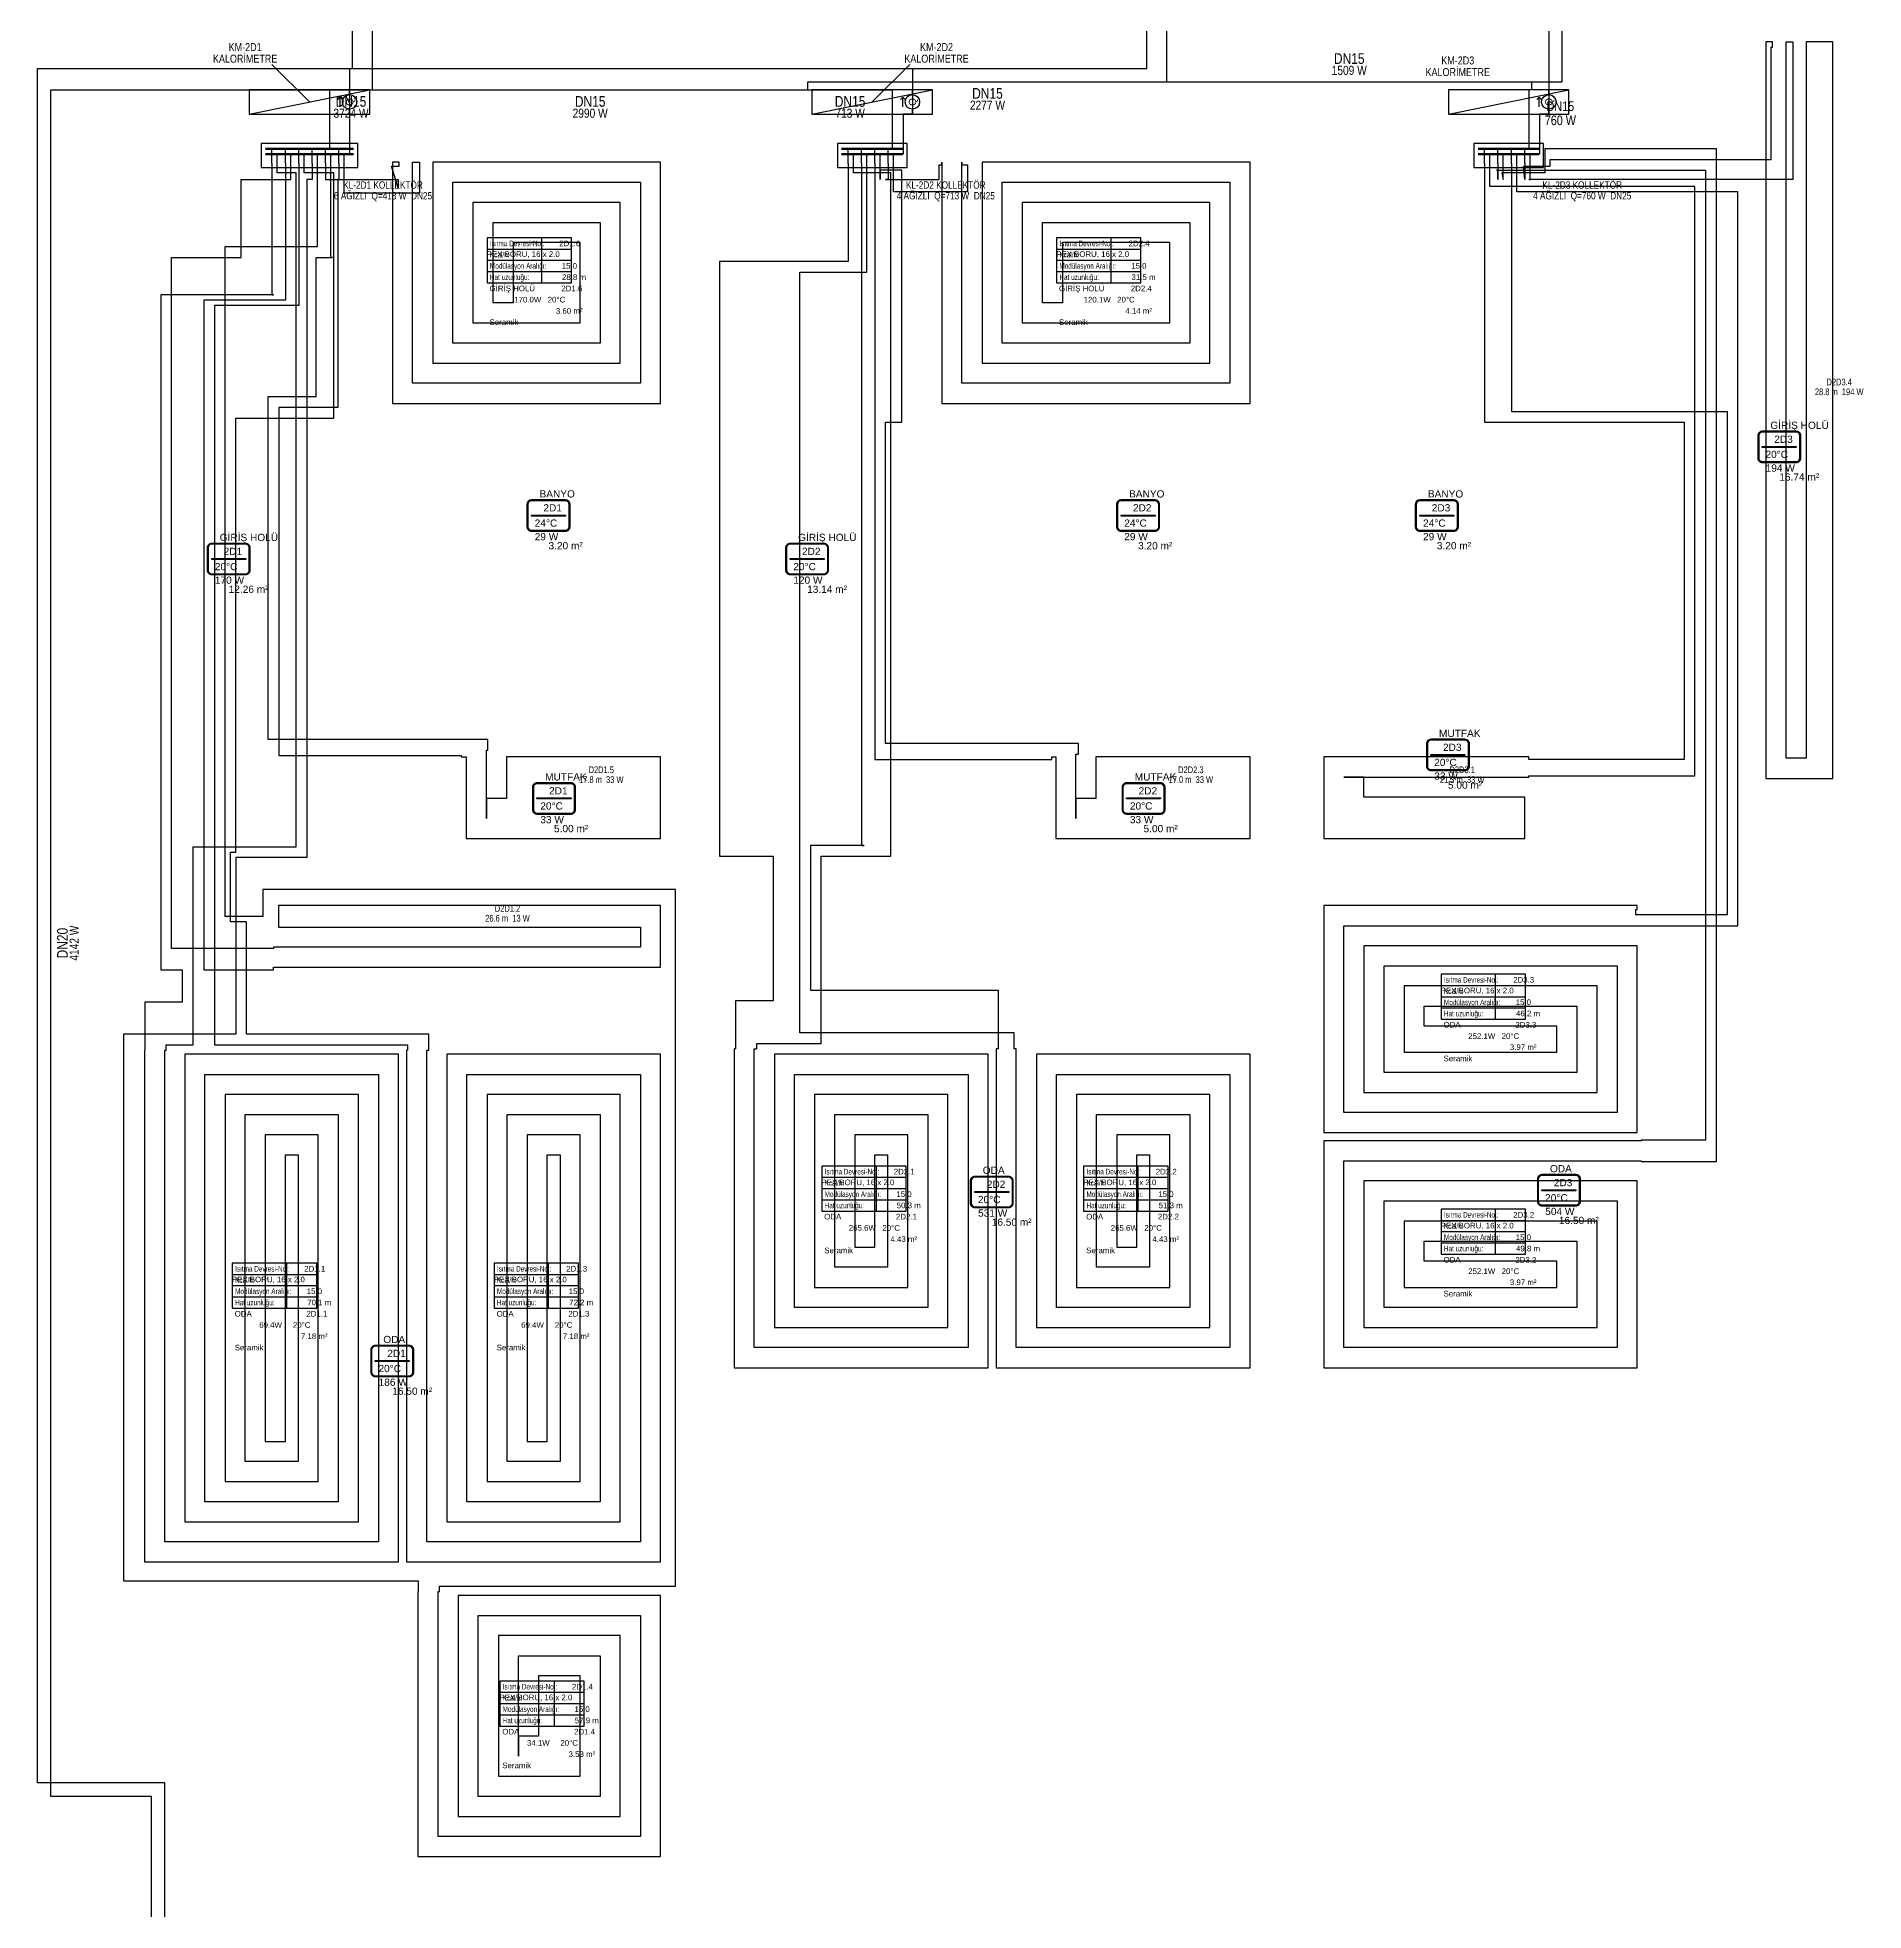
# Model space of a CAD drawing. Header units: centimetres. Extents: x 247996 to 314900, y -468471 to -440326.
# Drawn here: x 287401 to 288764, y -445570 to -444172 of the extents above; entities that cross this region are included whole.
import ezdxf
from ezdxf.enums import TextEntityAlignment as Align

# ---------------------------------------------------------------- set-up
doc = ezdxf.new("R2010")
doc.units = ezdxf.units.CM
doc.linetypes.add('ISITMA DONUS HATTI', pattern=[1.66, 1.57, -0.02, -0.07])
for name, color, linetype in [('SCOTT-MTY-ISIKAYBIMAHAL', 2, 'Continuous'), ('SCOTT-MTY-KALORIMETRE', 6, 'Continuous'), ('SCOTT-MTY-KOLLETÖR', 7, 'Continuous'), ('SCOTT-MTY-PEX-BORU', 1, 'Continuous'), ('SCOTT-MTY-RADYATÖR', 2, 'Continuous'), ('SCOTT-MTY-SAYAC', 3, 'Continuous')]:
    doc.layers.add(name, color=color, linetype=linetype)
for name, color, linetype, lineweight in [('SCOTT-MTY-ISITMA-CAP', 41, 'Continuous', 30), ('SCOTT-MTY-ISITMA-DONUS-BORU', 30, 'ISITMA DONUS HATTI', 30), ('SCOTT-MTY-ISITMA-GIDIS-BORU', 10, 'Continuous', 30)]:
    doc.layers.add(name, color=color, linetype=linetype, lineweight=lineweight)
doc.styles.add('MTYCAPLT', font='arial.ttf')
doc.styles.add('ROTAS', font='arial.ttf')

# ---------------------------------------------------------------- blocks, each defined once
blk = doc.blocks.new('T-DOLAP')
blk.add_line((-45, -9), (45, 9))
blk.add_lwpolyline([(-45, -9), (45, -9), (45, 9), (-45, 9)], close=True)
blk = doc.blocks.new('T-KALORIMETRE')
for p, q in [((-10, 0), (-6, 0)), ((6, 0), (10, 0))]:
    blk.add_line(p, q)
blk.add_lwpolyline([(-4, 8), (4, 8), (2, 10), (4, 8), (2, 6)])
blk.add_circle((0, 0), 6)
at = {"style": 'ROTAS'}
blk.add_text('Q', height=6, dxfattribs=at).set_placement((0, 0), align=Align.MIDDLE_CENTER)
blk = doc.blocks.new('MTY-ETIKET')
at = {"layer": 'SCOTT-MTY-RADYATÖR'}
for p, q in [((2.69, 0), (2.69, 8)), ((-7, 6), (8, 6)), ((-7, 4), (8, 4)), ((-7, 2), (8, 2))]:
    blk.add_line(p, q, dxfattribs=at)
blk.add_lwpolyline([(8, 0), (8, 8), (-7, 8), (-7, 0)], close=True, dxfattribs=at)
at = {"layer": 'SCOTT-MTY-RADYATÖR', "style": 'MTYCAPLT', "width": 0.65}
for s, p in [('Isıtma Devresi-No.:', (-6.5, 7)), ('Kcal/h:', (-6.5, 5)), ('Modülasyon Aralığı:', (-6.5, 3)), ('Hat uzunluğu:', (-6.5, 1))]:
    blk.add_text(s, height=1, rotation=360, dxfattribs=at).set_placement(p, align=Align.MIDDLE_LEFT)
for tag, p in [('NO1_001', (5.8, 6.5)), ('AR_001', (6.25, 2.5)), ('UZ_001', (6.31, 0.51))]:
    blk.add_attdef(tag, p, '', height=1, rotation=360, dxfattribs=at)
at = {"layer": 'SCOTT-MTY-RADYATÖR', "color": 2, "style": 'MTYCAPLT', "width": 0.65}
for tag, p in [('BORU_001', (-7.07, 4.59)), ('YER_001', (2.9, 4.5))]:
    blk.add_attdef(tag, p, '', height=1, dxfattribs=at)
blk = doc.blocks.new('MTY-RADYATOR MAHAL')
at = {"layer": 'SCOTT-MTY-ISIKAYBIMAHAL', "color": 2}
for points in [[(-35.7, 18.4), (-35.7, -18.4, 0.414214), (-28.2, -25.9), (28.2, -25.9, 0.414214), (35.7, -18.4), (35.7, 18.4, 0.414214), (28.2, 25.9), (-28.2, 25.9, 0.414214)], [(-34.2, 18.4), (-34.2, -18.4, 0.414214), (-28.2, -24.4), (28.2, -24.4, 0.414214), (34.2, -18.4), (34.2, 18.4, 0.414214), (28.2, 24.4), (-28.2, 24.4, 0.414214)]]:
    blk.add_lwpolyline(points, format="xyb", close=True, dxfattribs=at)
at = {"layer": 'SCOTT-MTY-ISIKAYBIMAHAL', "color": 4}
for points in [[(-35.2, 18.4), (-35.2, -18.4, 0.414214), (-28.2, -25.4), (28.2, -25.4, 0.414214), (35.2, -18.4), (35.2, 18.4, 0.414214), (28.2, 25.4), (-28.2, 25.4, 0.414214)], [(-34.7, 18.4), (-34.7, -18.4, 0.414214), (-28.2, -24.9), (28.2, -24.9, 0.414214), (34.7, -18.4), (34.7, 18.4, 0.414214), (28.2, 24.9), (-28.2, 24.9, 0.414214)]]:
    blk.add_lwpolyline(points, format="xyb", close=True, dxfattribs=at)
at = {"layer": 'SCOTT-MTY-ISIKAYBIMAHAL', "color": 2}
blk.add_lwpolyline([(-28.2, 0.8), (28.2, 0.8), (28.2, -0.8), (-28.2, -0.8)], close=True, dxfattribs=at)
at = {"layer": 'SCOTT-MTY-ISIKAYBIMAHAL', "color": 1, "style": 'MTYCAPLT', "width": 0.65}
for tag, p in [('MAHAL_001', (-14.9, 29.8)), ('NO_001', (-8.3, 6.7))]:
    blk.add_attdef(tag, p, '', height=12, rotation=360, dxfattribs=at)
at = {"layer": 'SCOTT-MTY-ISIKAYBIMAHAL', "color": 4, "style": 'MTYCAPLT', "width": 0.65}
for tag, p in [('DERECE_001', (-22.8, -18.5)), ('ISIKAYBI_001', (-22.7, -41.1))]:
    blk.add_attdef(tag, p, '', height=12, rotation=360, dxfattribs=at)
blk.add_attdef('ALAN', text='', height=12, rotation=360, dxfattribs=at).set_placement((0, -50), align=Align.MIDDLE_LEFT)

msp = doc.modelspace()

# ---------------------------------------------------------------- linework, layer by layer
at = {"layer": 'SCOTT-MTY-ISITMA-DONUS-BORU'}
for points in [[(287636, -444195), (287636, -444105), (287634, -444105), (287634, -444100)], [(288054, -444195), (288229, -444195), (288229, -444105)], [(288526, -444105), (288529, -444105), (288529, -444211)], [(287496, -445660), (287496, -445475), (287401, -445475), (287401, -444195), (287634, -444195)], [(287634, -444195), (287634, -444211)], [(287634, -444195), (287636, -444195)], [(287636, -444195), (288054, -444195)], [(288054, -444195), (288054, -444211)], [(287634, -444211), (287634, -444229)], [(288054, -444211), (288054, -444229)], [(288529, -444211), (288529, -444229)], [(287634, -444229), (287634, -444259)], [(288054, -444229), (288047, -444229), (288047, -444259)], [(288529, -444229), (288522, -444229), (288522, -444259)], [(287580, -444266), (287580, -444259)], [(287590, -444266), (287590, -444259)], [(287600, -444266), (287600, -444259)], [(287610, -444266), (287610, -444259)], [(287620, -444266), (287620, -444259)], [(287630, -444266), (287630, -444259)], [(288010, -444266), (288010, -444259)], [(288020, -444266), (288020, -444259)], [(288030, -444266), (288030, -444259)], [(288040, -444266), (288040, -444259)], [(288485, -444266), (288485, -444259)], [(288495, -444266), (288495, -444259)], [(288505, -444266), (288505, -444259)], [(288515, -444266), (288515, -444259)]]:
    msp.add_lwpolyline(points, dxfattribs=at)
at = {"layer": 'SCOTT-MTY-ISITMA-DONUS-BORU', "const_width": 1.6}
for points in [[(287571, -444259), (287637, -444259)], [(288001, -444259), (288047, -444259)], [(288476, -444259), (288522, -444259)]]:
    msp.add_lwpolyline(points, dxfattribs=at)
at = {"layer": 'SCOTT-MTY-ISITMA-GIDIS-BORU'}
for points in [[(287651, -444211), (287651, -444105), (287649, -444105), (287649, -444100)], [(288244, -444205), (288244, -444100)], [(288516, -444205), (288539, -444205), (288539, -444100)], [(287486, -445680), (287486, -445485), (287411, -445485), (287411, -444211), (287619, -444211)], [(287619, -444211), (287651, -444211)], [(287619, -444211), (287619, -444229)], [(287651, -444211), (287976, -444211)], [(287976, -444211), (287976, -444205), (288244, -444205)], [(287976, -444211), (288039, -444211)], [(288039, -444211), (288039, -444229)], [(288244, -444205), (288516, -444205)], [(288516, -444205), (288516, -444211), (288514, -444211)], [(288514, -444211), (288514, -444229)], [(287619, -444229), (287619, -444255)], [(288039, -444229), (288039, -444255)], [(288514, -444229), (288514, -444255)], [(287576, -444266), (287576, -444255)], [(287586, -444266), (287586, -444255)], [(287596, -444266), (287596, -444255)], [(287606, -444266), (287606, -444255)], [(287616, -444266), (287616, -444255)], [(287626, -444266), (287626, -444255)], [(288006, -444266), (288006, -444255)], [(288016, -444266), (288016, -444255)], [(288026, -444266), (288026, -444255)], [(288036, -444266), (288036, -444255)], [(288481, -444266), (288481, -444255)], [(288491, -444266), (288491, -444255)], [(288501, -444266), (288501, -444255)], [(288511, -444266), (288511, -444255)]]:
    msp.add_lwpolyline(points, dxfattribs=at)
at = {"layer": 'SCOTT-MTY-ISITMA-GIDIS-BORU', "const_width": 1.6}
for points in [[(287571, -444255), (287637, -444255)], [(288001, -444255), (288047, -444255)], [(288476, -444255), (288522, -444255)]]:
    msp.add_lwpolyline(points, dxfattribs=at)
at = {"layer": 'SCOTT-MTY-KALORIMETRE'}
for p, q in [((287604, -444220), (287576, -444192)), ((288024, -444220), (288052, -444192))]:
    msp.add_line(p, q, dxfattribs=at)
at = {"layer": 'SCOTT-MTY-KOLLETÖR'}
for points in [[(287568, -444269), (287640, -444269), (287640, -444251), (287568, -444251)], [(287998, -444269), (288050, -444269), (288050, -444251), (287998, -444251)], [(288473, -444269), (288525, -444269), (288525, -444251), (288473, -444251)]]:
    msp.add_lwpolyline(points, close=True, dxfattribs=at)
at = {"layer": 'SCOTT-MTY-PEX-BORU'}
for points in [[(288511, -444266), (288511, -444278), (288510, -444268), (288530, -444268), (288530, -444263), (288695, -444263), (288695, -444179), (288696, -444179), (288696, -444175), (288691, -444175), (288691, -444725), (288741, -444725), (288741, -444175), (288721, -444175), (288721, -444710), (288706, -444710), (288706, -444175), (288711, -444175), (288711, -444278), (288514, -444278), (288515, -444278), (288515, -444266)], [(288491, -444266), (288491, -444278), (288491, -444271), (288490, -444271), (288646, -444271), (288646, -444995), (288598, -444995), (288598, -444995.5), (288595, -444995.5), (288361, -444995.5), (288361, -445165), (288595, -445165), (288595, -445025.5), (288391, -445025.5), (288391, -445135), (288565, -445135), (288565, -445055.5), (288421, -445055.5), (288421, -445105), (288535, -445105), (288535, -445085.5), (288436, -445085.5), (288436, -445070.5), (288550, -445070.5), (288550, -445120), (288406, -445120), (288406, -445040.5), (288580, -445040.5), (288580, -445150), (288376, -445150), (288376, -445010.5), (288595, -445010.5), (288598, -445010.5), (288598, -445011), (288654, -445011), (288654, -444255), (288526, -444255), (288526, -444273), (288494, -444273), (288495, -444278), (288495, -444266)], [(287606, -444266), (287606, -444278), (287602.1, -444278), (287602.1, -444784), (287549.1, -444784), (287549.1, -444916), (287465.1, -444916), (287465.1, -445324), (287685.1, -445324), (287685.1, -445332), (287685, -445332), (287685, -445335), (287685, -445530), (287866, -445530), (287866, -445335), (287715, -445335), (287715, -445500), (287836, -445500), (287836, -445365), (287745, -445365), (287745, -445470), (287806, -445470), (287806, -445395), (287775, -445395), (287775, -445440), (287760, -445440), (287760, -445455), (287760, -445380), (287821, -445380), (287821, -445485), (287730, -445485), (287730, -445350), (287851, -445350), (287851, -445515), (287700, -445515), (287700, -445335), (287700, -445332), (287701.1, -445332), (287701.1, -445328), (287877.1, -445328), (287877.1, -444808), (287569.1, -444808), (287569.1, -444828), (287541.1, -444828), (287541.1, -444328), (287610, -444328), (287610, -444266)], [(287576, -444266), (287576, -444364), (287577.1, -444364), (287493.1, -444364), (287493.1, -444868), (287509.1, -444868), (287509.1, -444892), (287481.1, -444892), (287481.1, -444928), (287481, -444928), (287481, -444931), (287481, -445310), (287670.5, -445310), (287670.5, -444931), (287511, -444931), (287511, -445280), (287640.5, -445280), (287640.5, -444961), (287541, -444961), (287541, -445250), (287610.5, -445250), (287610.5, -444991), (287571, -444991), (287571, -445220), (287586, -445220), (287586, -445006), (287595.5, -445006), (287595.5, -445235), (287556, -445235), (287556, -444976), (287625.5, -444976), (287625.5, -445265), (287526, -445265), (287526, -444946), (287655.5, -444946), (287655.5, -445295), (287496, -445295), (287496, -444931), (287496, -444928), (287497.1, -444928), (287497.1, -444924), (287517.1, -444924), (287517.1, -444776), (287594.1, -444776), (287594.1, -444273), (287580, -444273), (287580, -444266)], [(287586, -444266), (287586, -444368), (287525.1, -444368), (287525.1, -444868), (287577.1, -444868), (287577.1, -444866), (287581, -444866), (287866, -444866), (287866, -444820), (287581, -444820), (287581, -444836), (287851, -444836), (287851, -444851), (287581, -444851), (287577.1, -444851), (287577.1, -444852), (287501.1, -444852), (287501.1, -444336), (287553.1, -444336), (287553.1, -444278), (287590, -444278), (287590, -444266)], [(287596, -444266), (287596, -444372), (287533.1, -444372), (287533.1, -444924), (287677.1, -444924), (287677.1, -444928), (287676.5, -444928), (287676.5, -444931), (287676.5, -445310), (287866, -445310), (287866, -444931), (287706.5, -444931), (287706.5, -445280), (287836, -445280), (287836, -444961), (287736.5, -444961), (287736.5, -445250), (287806, -445250), (287806, -444991), (287766.5, -444991), (287766.5, -445220), (287781.5, -445220), (287781.5, -445006), (287791, -445006), (287791, -445235), (287751.5, -445235), (287751.5, -444976), (287821, -444976), (287821, -445265), (287721.5, -445265), (287721.5, -444946), (287851, -444946), (287851, -445295), (287691.5, -445295), (287691.5, -444931), (287691.5, -444928), (287693.1, -444928), (287693.1, -444916), (287557.1, -444916), (287557.1, -444832), (287545.1, -444832), (287545.1, -444780), (287549.1, -444780), (287549.1, -444456), (287622.1, -444456), (287622.1, -444273), (287600, -444273), (287600, -444266)], [(287616, -444266), (287616, -444278), (287625.1, -444278), (287625.1, -444448), (287581.1, -444448), (287581.1, -444708), (287717.1, -444708), (287717.1, -444709), (287721, -444709), (287721, -444770), (287866, -444770), (287866, -444709), (287751, -444709), (287751, -444740), (287736, -444740), (287736, -444755), (287736, -444709), (287736, -444704), (287737.1, -444704), (287737.1, -444696), (287573.1, -444696), (287573.1, -444440), (287609.1, -444440), (287609.1, -444336), (287621.1, -444336), (287620, -444336), (287620, -444266)], [(287626, -444266), (287626, -444278), (287625.1, -444278), (287670.1, -444278), (287670.1, -444284), (287665.1, -444268), (287671, -444268), (287671, -444265), (287666, -444265), (287666, -444445), (287866, -444445), (287866, -444265), (287696, -444265), (287696, -444415), (287836, -444415), (287836, -444295), (287726, -444295), (287726, -444385), (287806, -444385), (287806, -444325), (287756, -444325), (287756, -444370), (287741, -444370), (287741, -444310), (287821, -444310), (287821, -444400), (287711, -444400), (287711, -444280), (287851, -444280), (287851, -444430), (287681, -444430), (287681, -444265), (287686, -444265), (287686, -444268), (287686.1, -444268), (287686.1, -444288), (287630, -444288), (287630, -444266)], [(288006, -444266), (288006, -444339), (287910, -444339), (287910, -444783), (287950, -444783), (287950, -444891), (287922, -444891), (287922, -444927), (287921, -444927), (287921, -444931), (287921, -445165), (288110.5, -445165), (288110.5, -444931), (287951, -444931), (287951, -445135), (288080.5, -445135), (288080.5, -444961), (287981, -444961), (287981, -445105), (288050.5, -445105), (288050.5, -444991), (288011, -444991), (288011, -445075), (288026, -445075), (288026, -445006), (288035.5, -445006), (288035.5, -445090), (287996, -445090), (287996, -444976), (288065.5, -444976), (288065.5, -445120), (287966, -445120), (287966, -444946), (288095.5, -444946), (288095.5, -445150), (287936, -445150), (287936, -444931), (287936, -444927), (287938, -444927), (287938, -444923), (287986, -444923), (287986, -444783), (288038, -444783), (288038, -444273), (288010, -444273), (288010, -444266)], [(288016, -444266), (288016, -444775), (288018, -444775), (287978, -444775), (287978, -444883), (288118, -444883), (288118, -444927), (288116.5, -444927), (288116.5, -444931), (288116.5, -445165), (288306, -445165), (288306, -444931), (288146.5, -444931), (288146.5, -445135), (288276, -445135), (288276, -444961), (288176.5, -444961), (288176.5, -445105), (288246, -445105), (288246, -444991), (288206.5, -444991), (288206.5, -445075), (288221.5, -445075), (288221.5, -445006), (288231, -445006), (288231, -445090), (288191.5, -445090), (288191.5, -444976), (288261, -444976), (288261, -445120), (288161.5, -445120), (288161.5, -444946), (288291, -444946), (288291, -445150), (288131.5, -445150), (288131.5, -444931), (288131.5, -444927), (288130, -444927), (288130, -444915), (287970, -444915), (287970, -444347), (288020, -444347), (288020, -444266)], [(288026, -444266), (288026, -444711), (288158, -444711), (288158, -444709), (288161, -444709), (288161, -444770), (288306, -444770), (288306, -444709), (288191, -444709), (288191, -444740), (288176, -444740), (288176, -444755), (288176, -444709), (288176, -444707), (288178, -444707), (288178, -444699), (288034, -444699), (288034, -444459), (288046, -444459), (288046, -444271), (288030, -444271), (288030, -444278), (288030, -444266)], [(288036, -444266), (288036, -444278), (288034, -444278), (288074, -444278), (288074, -444267), (288076, -444267), (288076, -444265), (288076, -444445), (288306, -444445), (288306, -444265), (288106, -444265), (288106, -444415), (288276, -444415), (288276, -444295), (288136, -444295), (288136, -444385), (288246, -444385), (288246, -444325), (288166, -444325), (288166, -444370), (288151, -444370), (288151, -444310), (288261, -444310), (288261, -444400), (288121, -444400), (288121, -444280), (288291, -444280), (288291, -444430), (288091, -444430), (288091, -444265), (288091, -444267), (288095, -444267), (288095, -444287), (288040, -444287), (288040, -444266)], [(288481, -444266), (288481, -444459), (288630, -444459), (288630, -444711), (288514, -444711), (288514, -444709), (288511, -444709), (288361, -444709), (288361, -444770), (288511, -444770), (288511, -444739), (288391, -444739), (288391, -444724), (288376, -444724), (288511, -444724), (288514, -444724), (288514, -444723), (288638, -444723), (288638, -444283), (288485, -444283), (288485, -444266)], [(288501, -444266), (288501, -444451), (288662, -444451), (288662, -444827), (288594, -444827), (288594, -444823), (288595, -444823), (288595, -444820), (288361, -444820), (288361, -444989.5), (288595, -444989.5), (288595, -444850), (288391, -444850), (288391, -444959.5), (288565, -444959.5), (288565, -444880), (288421, -444880), (288421, -444929.5), (288535, -444929.5), (288535, -444910), (288436, -444910), (288436, -444895), (288550, -444895), (288550, -444944.5), (288406, -444944.5), (288406, -444865), (288580, -444865), (288580, -444974.5), (288376, -444974.5), (288376, -444835), (288595, -444835), (288670, -444835), (288670, -444287), (288505, -444287), (288505, -444266)]]:
    msp.add_lwpolyline(points, dxfattribs=at)

# ---------------------------------------------------------------- block references
at = {"layer": 'SCOTT-MTY-ISIKAYBIMAHAL'}
ref = msp.add_blockref('MTY-RADYATOR MAHAL', (288701, -444477.5), dxfattribs=dict(at, xscale=0.45, yscale=0.45))
ref.add_attrib('DERECE_001', '20%%DC', (288690.7, -444485.8), dxfattribs={"height": 5.4, "rotation": 360, "style": 'MTYCAPLT'})
ref.add_attrib('MAHAL_001', 'GİRİŞ HOLÜ', (288694.3, -444464.1), dxfattribs={"height": 5.4, "rotation": 360, "style": 'MTYCAPLT'})
ref.add_attrib('ISIKAYBI_001', '194 W', (288690.8, -444496), dxfattribs={"height": 5.4, "rotation": 360, "style": 'MTYCAPLT'})
ref.add_attrib('NO_001', '2D3', (288697.2, -444474.5), dxfattribs={"height": 5.4, "rotation": 360, "style": 'MTYCAPLT'})
ref.add_attrib('ALAN', '16.74 m²', (288701, -444502.7), dxfattribs={"height": 5.4, "rotation": 360, "style": 'MTYCAPLT'})
ref = msp.add_blockref('MTY-RADYATOR MAHAL', (287782.4, -444528.8), dxfattribs=dict(at, xscale=0.45, yscale=0.45))
ref.add_attrib('DERECE_001', '24%%DC', (287772.1, -444537.1), dxfattribs={"height": 5.4, "rotation": 360, "style": 'MTYCAPLT'})
ref.add_attrib('MAHAL_001', 'BANYO', (287775.7, -444515.3), dxfattribs={"height": 5.4, "rotation": 360, "style": 'MTYCAPLT'})
ref.add_attrib('ISIKAYBI_001', '29 W', (287772.1, -444547.2), dxfattribs={"height": 5.4, "rotation": 360, "style": 'MTYCAPLT'})
ref.add_attrib('NO_001', '2D1', (287778.6, -444525.7), dxfattribs={"height": 5.4, "rotation": 360, "style": 'MTYCAPLT'})
ref.add_attrib('ALAN', '3.20 m²', (287782.4, -444554), dxfattribs={"height": 5.4, "rotation": 360, "style": 'MTYCAPLT'})
ref = msp.add_blockref('MTY-RADYATOR MAHAL', (288222.4, -444528.8), dxfattribs=dict(at, xscale=0.45, yscale=0.45))
ref.add_attrib('DERECE_001', '24%%DC', (288212.1, -444537.1), dxfattribs={"height": 5.4, "rotation": 360, "style": 'MTYCAPLT'})
ref.add_attrib('MAHAL_001', 'BANYO', (288215.7, -444515.3), dxfattribs={"height": 5.4, "rotation": 360, "style": 'MTYCAPLT'})
ref.add_attrib('ISIKAYBI_001', '29 W', (288212.1, -444547.2), dxfattribs={"height": 5.4, "rotation": 360, "style": 'MTYCAPLT'})
ref.add_attrib('NO_001', '2D2', (288218.6, -444525.7), dxfattribs={"height": 5.4, "rotation": 360, "style": 'MTYCAPLT'})
ref.add_attrib('ALAN', '3.20 m²', (288222.4, -444554), dxfattribs={"height": 5.4, "rotation": 360, "style": 'MTYCAPLT'})
ref = msp.add_blockref('MTY-RADYATOR MAHAL', (288445.4, -444528.8), dxfattribs=dict(at, xscale=0.45, yscale=0.45))
ref.add_attrib('DERECE_001', '24%%DC', (288435.1, -444537.1), dxfattribs={"height": 5.4, "rotation": 360, "style": 'MTYCAPLT'})
ref.add_attrib('MAHAL_001', 'BANYO', (288438.7, -444515.3), dxfattribs={"height": 5.4, "rotation": 360, "style": 'MTYCAPLT'})
ref.add_attrib('ISIKAYBI_001', '29 W', (288435.1, -444547.2), dxfattribs={"height": 5.4, "rotation": 360, "style": 'MTYCAPLT'})
ref.add_attrib('NO_001', '2D3', (288441.6, -444525.7), dxfattribs={"height": 5.4, "rotation": 360, "style": 'MTYCAPLT'})
ref.add_attrib('ALAN', '3.20 m²', (288445.4, -444554), dxfattribs={"height": 5.4, "rotation": 360, "style": 'MTYCAPLT'})
ref = msp.add_blockref('MTY-RADYATOR MAHAL', (287543.7, -444561.2), dxfattribs=dict(at, xscale=0.45, yscale=0.45))
ref.add_attrib('DERECE_001', '20%%DC', (287533.4, -444569.6), dxfattribs={"height": 5.4, "rotation": 360, "style": 'MTYCAPLT'})
ref.add_attrib('MAHAL_001', 'GİRİŞ HOLÜ', (287537, -444547.8), dxfattribs={"height": 5.4, "rotation": 360, "style": 'MTYCAPLT'})
ref.add_attrib('ISIKAYBI_001', '170 W', (287533.4, -444579.7), dxfattribs={"height": 5.4, "rotation": 360, "style": 'MTYCAPLT'})
ref.add_attrib('NO_001', '2D1', (287539.9, -444558.2), dxfattribs={"height": 5.4, "rotation": 360, "style": 'MTYCAPLT'})
ref.add_attrib('ALAN', '12.26 m²', (287543.7, -444586.5), dxfattribs={"height": 5.4, "rotation": 360, "style": 'MTYCAPLT'})
ref = msp.add_blockref('MTY-RADYATOR MAHAL', (287975.4, -444561.2), dxfattribs=dict(at, xscale=0.45, yscale=0.45))
ref.add_attrib('DERECE_001', '20%%DC', (287965.1, -444569.6), dxfattribs={"height": 5.4, "rotation": 360, "style": 'MTYCAPLT'})
ref.add_attrib('MAHAL_001', 'GİRİŞ HOLÜ', (287968.7, -444547.8), dxfattribs={"height": 5.4, "rotation": 360, "style": 'MTYCAPLT'})
ref.add_attrib('ISIKAYBI_001', '120 W', (287965.1, -444579.7), dxfattribs={"height": 5.4, "rotation": 360, "style": 'MTYCAPLT'})
ref.add_attrib('NO_001', '2D2', (287971.6, -444558.2), dxfattribs={"height": 5.4, "rotation": 360, "style": 'MTYCAPLT'})
ref.add_attrib('ALAN', '13.14 m²', (287975.4, -444586.5), dxfattribs={"height": 5.4, "rotation": 360, "style": 'MTYCAPLT'})
ref = msp.add_blockref('MTY-RADYATOR MAHAL', (288453.7, -444707.5), dxfattribs=dict(at, xscale=0.45, yscale=0.45))
ref.add_attrib('DERECE_001', '20%%DC', (288443.4, -444715.8), dxfattribs={"height": 5.4, "rotation": 360, "style": 'MTYCAPLT'})
ref.add_attrib('MAHAL_001', 'MUTFAK', (288447, -444694.1), dxfattribs={"height": 5.4, "rotation": 360, "style": 'MTYCAPLT'})
ref.add_attrib('ISIKAYBI_001', '33 W', (288443.5, -444726), dxfattribs={"height": 5.4, "rotation": 360, "style": 'MTYCAPLT'})
ref.add_attrib('NO_001', '2D3', (288450, -444704.5), dxfattribs={"height": 5.4, "rotation": 360, "style": 'MTYCAPLT'})
ref.add_attrib('ALAN', '5.00 m²', (288453.7, -444732.7), dxfattribs={"height": 5.4, "rotation": 360, "style": 'MTYCAPLT'})
ref = msp.add_blockref('MTY-RADYATOR MAHAL', (287786.5, -444740), dxfattribs=dict(at, xscale=0.45, yscale=0.45))
ref.add_attrib('DERECE_001', '20%%DC', (287776.3, -444748.3), dxfattribs={"height": 5.4, "rotation": 360, "style": 'MTYCAPLT'})
ref.add_attrib('MAHAL_001', 'MUTFAK', (287779.9, -444726.6), dxfattribs={"height": 5.4, "rotation": 360, "style": 'MTYCAPLT'})
ref.add_attrib('ISIKAYBI_001', '33 W', (287776.3, -444758.5), dxfattribs={"height": 5.4, "rotation": 360, "style": 'MTYCAPLT'})
ref.add_attrib('NO_001', '2D1', (287782.8, -444737), dxfattribs={"height": 5.4, "rotation": 360, "style": 'MTYCAPLT'})
ref.add_attrib('ALAN', '5.00 m²', (287786.5, -444765.2), dxfattribs={"height": 5.4, "rotation": 360, "style": 'MTYCAPLT'})
ref = msp.add_blockref('MTY-RADYATOR MAHAL', (288226.5, -444740), dxfattribs=dict(at, xscale=0.45, yscale=0.45))
ref.add_attrib('DERECE_001', '20%%DC', (288216.3, -444748.3), dxfattribs={"height": 5.4, "rotation": 360, "style": 'MTYCAPLT'})
ref.add_attrib('MAHAL_001', 'MUTFAK', (288219.9, -444726.6), dxfattribs={"height": 5.4, "rotation": 360, "style": 'MTYCAPLT'})
ref.add_attrib('ISIKAYBI_001', '33 W', (288216.3, -444758.5), dxfattribs={"height": 5.4, "rotation": 360, "style": 'MTYCAPLT'})
ref.add_attrib('NO_001', '2D2', (288222.8, -444737), dxfattribs={"height": 5.4, "rotation": 360, "style": 'MTYCAPLT'})
ref.add_attrib('ALAN', '5.00 m²', (288226.5, -444765.2), dxfattribs={"height": 5.4, "rotation": 360, "style": 'MTYCAPLT'})
ref = msp.add_blockref('MTY-RADYATOR MAHAL', (288536.5, -445032.5), dxfattribs=dict(at, xscale=0.45, yscale=0.45))
ref.add_attrib('DERECE_001', '20%%DC', (288526.2, -445040.8), dxfattribs={"height": 5.4, "rotation": 360, "style": 'MTYCAPLT'})
ref.add_attrib('MAHAL_001', 'ODA', (288529.8, -445019.1), dxfattribs={"height": 5.4, "rotation": 360, "style": 'MTYCAPLT'})
ref.add_attrib('ISIKAYBI_001', '504 W', (288526.3, -445051), dxfattribs={"height": 5.4, "rotation": 360, "style": 'MTYCAPLT'})
ref.add_attrib('NO_001', '2D3', (288532.7, -445029.5), dxfattribs={"height": 5.4, "rotation": 360, "style": 'MTYCAPLT'})
ref.add_attrib('ALAN', '16.50 m²', (288536.5, -445057.7), dxfattribs={"height": 5.4, "rotation": 360, "style": 'MTYCAPLT'})
ref = msp.add_blockref('MTY-RADYATOR MAHAL', (288113.2, -445033.8), dxfattribs=dict(at, xscale=0.45, yscale=0.45))
ref.add_attrib('DERECE_001', '20%%DC', (288102.9, -445042.1), dxfattribs={"height": 5.4, "rotation": 360, "style": 'MTYCAPLT'})
ref.add_attrib('MAHAL_001', 'ODA', (288106.5, -445020.3), dxfattribs={"height": 5.4, "rotation": 360, "style": 'MTYCAPLT'})
ref.add_attrib('ISIKAYBI_001', '531 W', (288103, -445052.2), dxfattribs={"height": 5.4, "rotation": 360, "style": 'MTYCAPLT'})
ref.add_attrib('NO_001', '2D2', (288109.5, -445030.7), dxfattribs={"height": 5.4, "rotation": 360, "style": 'MTYCAPLT'})
ref.add_attrib('ALAN', '16.50 m²', (288113.2, -445059), dxfattribs={"height": 5.4, "rotation": 360, "style": 'MTYCAPLT'})
ref = msp.add_blockref('MTY-RADYATOR MAHAL', (287665.8, -445160), dxfattribs=dict(at, xscale=0.45, yscale=0.45))
ref.add_attrib('DERECE_001', '20%%DC', (287655.5, -445168.3), dxfattribs={"height": 5.4, "rotation": 360, "style": 'MTYCAPLT'})
ref.add_attrib('MAHAL_001', 'ODA', (287659.1, -445146.6), dxfattribs={"height": 5.4, "rotation": 360, "style": 'MTYCAPLT'})
ref.add_attrib('ISIKAYBI_001', '186 W', (287655.6, -445178.5), dxfattribs={"height": 5.4, "rotation": 360, "style": 'MTYCAPLT'})
ref.add_attrib('NO_001', '2D1', (287662.1, -445157), dxfattribs={"height": 5.4, "rotation": 360, "style": 'MTYCAPLT'})
ref.add_attrib('ALAN', '16.50 m²', (287665.8, -445185.2), dxfattribs={"height": 5.4, "rotation": 360, "style": 'MTYCAPLT'})
at = {"layer": 'SCOTT-MTY-KALORIMETRE', "xscale": 0.9, "yscale": 0.9, "rotation": 90}
for p in [(287634, -444220), (288054, -444220), (288529, -444220)]:
    msp.add_blockref('T-KALORIMETRE', p, dxfattribs=at)
at = {"layer": 'SCOTT-MTY-PEX-BORU'}
ref = msp.add_blockref('MTY-ETIKET', (287766, -444355), dxfattribs=dict(at, xscale=4.2, yscale=4.2))
ref.add_attrib('UZ_001', '28.8 m', (287792.5, -444352.9), dxfattribs={"height": 4.2, "rotation": 360, "style": 'MTYCAPLT'})
ref.add_attrib('AR_001', '15.0', (287792.3, -444344.5), dxfattribs={"height": 4.2, "rotation": 360, "style": 'MTYCAPLT'})
ref.add_attrib('NO1_001', '2D1.6', (287790.4, -444327.7), dxfattribs={"height": 4.2, "rotation": 360, "style": 'MTYCAPLT'})
ref.add_attrib('BORU_001', 'PEX BORU, 16 x 2.0', (287736.3, -444335.7), dxfattribs={"height": 4.2, "style": 'MTYCAPLT'})
ref.add_attrib('MAHAL_001', 'GİRİŞ HOLÜ', (287738.4, -444361.3), dxfattribs={"height": 4.2, "style": 'MTYCAPLT'})
ref.add_attrib('NO_001', '2D1.6', (287792, -444361.3), dxfattribs={"height": 4.2, "style": 'MTYCAPLT'})
ref.add_attrib('DERECE_001', '20°C', (287781.8, -444369.7), dxfattribs={"height": 4.2, "style": 'MTYCAPLT'})
ref.add_attrib('KCAL/H:_001', '170.0W', (287756.8, -444369.7), dxfattribs={"height": 4.2, "style": 'MTYCAPLT'})
ref.add_attrib('ALAN_001', '3.60 m²', (287787.9, -444378.1), dxfattribs={"height": 4.2, "style": 'MTYCAPLT'})
ref.add_attrib('MALZEMECINSI_001', 'Seramik', (287738.4, -444386.5), dxfattribs={"height": 4.2, "style": 'MTYCAPLT'})
ref = msp.add_blockref('MTY-ETIKET', (288191, -444355), dxfattribs=dict(at, xscale=4.2, yscale=4.2))
ref.add_attrib('UZ_001', '31.5 m', (288217.5, -444352.9), dxfattribs={"height": 4.2, "rotation": 360, "style": 'MTYCAPLT'})
ref.add_attrib('AR_001', '15.0', (288217.3, -444344.5), dxfattribs={"height": 4.2, "rotation": 360, "style": 'MTYCAPLT'})
ref.add_attrib('NO1_001', '2D2.4', (288215.4, -444327.7), dxfattribs={"height": 4.2, "rotation": 360, "style": 'MTYCAPLT'})
ref.add_attrib('BORU_001', 'PEX BORU, 16 x 2.0', (288161.3, -444335.7), dxfattribs={"height": 4.2, "style": 'MTYCAPLT'})
ref.add_attrib('MAHAL_001', 'GİRİŞ HOLÜ', (288163.4, -444361.3), dxfattribs={"height": 4.2, "style": 'MTYCAPLT'})
ref.add_attrib('NO_001', '2D2.4', (288217, -444361.3), dxfattribs={"height": 4.2, "style": 'MTYCAPLT'})
ref.add_attrib('DERECE_001', '20°C', (288206.8, -444369.7), dxfattribs={"height": 4.2, "style": 'MTYCAPLT'})
ref.add_attrib('KCAL/H:_001', '120.1W', (288181.8, -444369.7), dxfattribs={"height": 4.2, "style": 'MTYCAPLT'})
ref.add_attrib('ALAN_001', '4.14 m²', (288212.9, -444378.1), dxfattribs={"height": 4.2, "style": 'MTYCAPLT'})
ref.add_attrib('MALZEMECINSI_001', 'Seramik', (288163.4, -444386.5), dxfattribs={"height": 4.2, "style": 'MTYCAPLT'})
ref = msp.add_blockref('MTY-ETIKET', (288478, -444904.8), dxfattribs=dict(at, xscale=4.2, yscale=4.2))
ref.add_attrib('UZ_001', '46.2 m', (288504.5, -444902.6), dxfattribs={"height": 4.2, "rotation": 360, "style": 'MTYCAPLT'})
ref.add_attrib('AR_001', '15.0', (288504.3, -444894.2), dxfattribs={"height": 4.2, "rotation": 360, "style": 'MTYCAPLT'})
ref.add_attrib('NO1_001', '2D3.3', (288502.4, -444877.5), dxfattribs={"height": 4.2, "rotation": 360, "style": 'MTYCAPLT'})
ref.add_attrib('BORU_001', 'PEX BORU, 16 x 2.0', (288448.3, -444885.5), dxfattribs={"height": 4.2, "style": 'MTYCAPLT'})
ref.add_attrib('MAHAL_001', 'ODA', (288450.4, -444911), dxfattribs={"height": 4.2, "style": 'MTYCAPLT'})
ref.add_attrib('NO_001', '2D3.3', (288504, -444911.1), dxfattribs={"height": 4.2, "style": 'MTYCAPLT'})
ref.add_attrib('DERECE_001', '20°C', (288493.8, -444919.5), dxfattribs={"height": 4.2, "style": 'MTYCAPLT'})
ref.add_attrib('KCAL/H:_001', '252.1W', (288468.8, -444919.5), dxfattribs={"height": 4.2, "style": 'MTYCAPLT'})
ref.add_attrib('ALAN_001', '3.97 m²', (288499.9, -444927.8), dxfattribs={"height": 4.2, "style": 'MTYCAPLT'})
ref.add_attrib('MALZEMECINSI_001', 'Seramik', (288450.4, -444936.2), dxfattribs={"height": 4.2, "style": 'MTYCAPLT'})
ref = msp.add_blockref('MTY-ETIKET', (288015.8, -445048), dxfattribs=dict(at, xscale=4.2, yscale=4.2))
ref.add_attrib('UZ_001', '50.3 m', (288042.3, -445045.9), dxfattribs={"height": 4.2, "rotation": 360, "style": 'MTYCAPLT'})
ref.add_attrib('AR_001', '15.0', (288042, -445037.5), dxfattribs={"height": 4.2, "rotation": 360, "style": 'MTYCAPLT'})
ref.add_attrib('NO1_001', '2D2.1', (288040.1, -445020.7), dxfattribs={"height": 4.2, "rotation": 360, "style": 'MTYCAPLT'})
ref.add_attrib('BORU_001', 'PEX BORU, 16 x 2.0', (287986.1, -445028.7), dxfattribs={"height": 4.2, "style": 'MTYCAPLT'})
ref.add_attrib('MAHAL_001', 'ODA', (287988.2, -445054.3), dxfattribs={"height": 4.2, "style": 'MTYCAPLT'})
ref.add_attrib('NO_001', '2D2.1', (288041.7, -445054.3), dxfattribs={"height": 4.2, "style": 'MTYCAPLT'})
ref.add_attrib('DERECE_001', '20°C', (288031.6, -445062.7), dxfattribs={"height": 4.2, "style": 'MTYCAPLT'})
ref.add_attrib('KCAL/H:_001', '265.6W', (288006.5, -445062.7), dxfattribs={"height": 4.2, "style": 'MTYCAPLT'})
ref.add_attrib('ALAN_001', '4.43 m²', (288037.6, -445071.1), dxfattribs={"height": 4.2, "style": 'MTYCAPLT'})
ref.add_attrib('MALZEMECINSI_001', 'Seramik', (287988.2, -445079.5), dxfattribs={"height": 4.2, "style": 'MTYCAPLT'})
ref = msp.add_blockref('MTY-ETIKET', (288211.2, -445048), dxfattribs=dict(at, xscale=4.2, yscale=4.2))
ref.add_attrib('UZ_001', '51.3 m', (288237.8, -445045.9), dxfattribs={"height": 4.2, "rotation": 360, "style": 'MTYCAPLT'})
ref.add_attrib('AR_001', '15.0', (288237.5, -445037.5), dxfattribs={"height": 4.2, "rotation": 360, "style": 'MTYCAPLT'})
ref.add_attrib('NO1_001', '2D2.2', (288235.6, -445020.7), dxfattribs={"height": 4.2, "rotation": 360, "style": 'MTYCAPLT'})
ref.add_attrib('BORU_001', 'PEX BORU, 16 x 2.0', (288181.6, -445028.7), dxfattribs={"height": 4.2, "style": 'MTYCAPLT'})
ref.add_attrib('MAHAL_001', 'ODA', (288183.7, -445054.3), dxfattribs={"height": 4.2, "style": 'MTYCAPLT'})
ref.add_attrib('NO_001', '2D2.2', (288237.2, -445054.3), dxfattribs={"height": 4.2, "style": 'MTYCAPLT'})
ref.add_attrib('DERECE_001', '20°C', (288227.1, -445062.7), dxfattribs={"height": 4.2, "style": 'MTYCAPLT'})
ref.add_attrib('KCAL/H:_001', '265.6W', (288202, -445062.7), dxfattribs={"height": 4.2, "style": 'MTYCAPLT'})
ref.add_attrib('ALAN_001', '4.43 m²', (288233.1, -445071.1), dxfattribs={"height": 4.2, "style": 'MTYCAPLT'})
ref.add_attrib('MALZEMECINSI_001', 'Seramik', (288183.7, -445079.5), dxfattribs={"height": 4.2, "style": 'MTYCAPLT'})
ref = msp.add_blockref('MTY-ETIKET', (288478, -445080.2), dxfattribs=dict(at, xscale=4.2, yscale=4.2))
ref.add_attrib('UZ_001', '49.8 m', (288504.5, -445078.1), dxfattribs={"height": 4.2, "rotation": 360, "style": 'MTYCAPLT'})
ref.add_attrib('AR_001', '15.0', (288504.3, -445069.7), dxfattribs={"height": 4.2, "rotation": 360, "style": 'MTYCAPLT'})
ref.add_attrib('NO1_001', '2D3.2', (288502.4, -445053), dxfattribs={"height": 4.2, "rotation": 360, "style": 'MTYCAPLT'})
ref.add_attrib('BORU_001', 'PEX BORU, 16 x 2.0', (288448.3, -445061), dxfattribs={"height": 4.2, "style": 'MTYCAPLT'})
ref.add_attrib('MAHAL_001', 'ODA', (288450.4, -445086.5), dxfattribs={"height": 4.2, "style": 'MTYCAPLT'})
ref.add_attrib('NO_001', '2D3.2', (288504, -445086.6), dxfattribs={"height": 4.2, "style": 'MTYCAPLT'})
ref.add_attrib('DERECE_001', '20°C', (288493.8, -445095), dxfattribs={"height": 4.2, "style": 'MTYCAPLT'})
ref.add_attrib('KCAL/H:_001', '252.1W', (288468.8, -445095), dxfattribs={"height": 4.2, "style": 'MTYCAPLT'})
ref.add_attrib('ALAN_001', '3.97 m²', (288499.9, -445103.3), dxfattribs={"height": 4.2, "style": 'MTYCAPLT'})
ref.add_attrib('MALZEMECINSI_001', 'Seramik', (288450.4, -445111.8), dxfattribs={"height": 4.2, "style": 'MTYCAPLT'})
ref = msp.add_blockref('MTY-ETIKET', (287575.8, -445120.5), dxfattribs=dict(at, xscale=4.2, yscale=4.2))
ref.add_attrib('UZ_001', '70.1 m', (287602.3, -445118.4), dxfattribs={"height": 4.2, "rotation": 360, "style": 'MTYCAPLT'})
ref.add_attrib('AR_001', '15.0', (287602, -445110), dxfattribs={"height": 4.2, "rotation": 360, "style": 'MTYCAPLT'})
ref.add_attrib('NO1_001', '2D1.1', (287600.1, -445093.2), dxfattribs={"height": 4.2, "rotation": 360, "style": 'MTYCAPLT'})
ref.add_attrib('BORU_001', 'PEX BORU, 16 x 2.0', (287546.1, -445101.2), dxfattribs={"height": 4.2, "style": 'MTYCAPLT'})
ref.add_attrib('MAHAL_001', 'ODA', (287548.2, -445126.8), dxfattribs={"height": 4.2, "style": 'MTYCAPLT'})
ref.add_attrib('NO_001', '2D1.1', (287601.7, -445126.8), dxfattribs={"height": 4.2, "style": 'MTYCAPLT'})
ref.add_attrib('DERECE_001', '20°C', (287591.6, -445135.2), dxfattribs={"height": 4.2, "style": 'MTYCAPLT'})
ref.add_attrib('KCAL/H:_001', '69.4W', (287566.5, -445135.2), dxfattribs={"height": 4.2, "style": 'MTYCAPLT'})
ref.add_attrib('ALAN_001', '7.18 m²', (287597.6, -445143.6), dxfattribs={"height": 4.2, "style": 'MTYCAPLT'})
ref.add_attrib('MALZEMECINSI_001', 'Seramik', (287548.2, -445152), dxfattribs={"height": 4.2, "style": 'MTYCAPLT'})
ref = msp.add_blockref('MTY-ETIKET', (287771.2, -445120.5), dxfattribs=dict(at, xscale=4.2, yscale=4.2))
ref.add_attrib('UZ_001', '72.2 m', (287797.8, -445118.4), dxfattribs={"height": 4.2, "rotation": 360, "style": 'MTYCAPLT'})
ref.add_attrib('AR_001', '15.0', (287797.5, -445110), dxfattribs={"height": 4.2, "rotation": 360, "style": 'MTYCAPLT'})
ref.add_attrib('NO1_001', '2D1.3', (287795.6, -445093.2), dxfattribs={"height": 4.2, "rotation": 360, "style": 'MTYCAPLT'})
ref.add_attrib('BORU_001', 'PEX BORU, 16 x 2.0', (287741.6, -445101.2), dxfattribs={"height": 4.2, "style": 'MTYCAPLT'})
ref.add_attrib('MAHAL_001', 'ODA', (287743.7, -445126.8), dxfattribs={"height": 4.2, "style": 'MTYCAPLT'})
ref.add_attrib('NO_001', '2D1.3', (287797.2, -445126.8), dxfattribs={"height": 4.2, "style": 'MTYCAPLT'})
ref.add_attrib('DERECE_001', '20°C', (287787.1, -445135.2), dxfattribs={"height": 4.2, "style": 'MTYCAPLT'})
ref.add_attrib('KCAL/H:_001', '69.4W', (287762, -445135.2), dxfattribs={"height": 4.2, "style": 'MTYCAPLT'})
ref.add_attrib('ALAN_001', '7.18 m²', (287793.1, -445143.6), dxfattribs={"height": 4.2, "style": 'MTYCAPLT'})
ref.add_attrib('MALZEMECINSI_001', 'Seramik', (287743.7, -445152), dxfattribs={"height": 4.2, "style": 'MTYCAPLT'})
ref = msp.add_blockref('MTY-ETIKET', (287775.5, -445432.5), dxfattribs=dict(at, xscale=4.2, yscale=4.2))
ref.add_attrib('UZ_001', '57.9 m', (287802, -445430.4), dxfattribs={"height": 4.2, "rotation": 360, "style": 'MTYCAPLT'})
ref.add_attrib('AR_001', '15.0', (287801.8, -445422), dxfattribs={"height": 4.2, "rotation": 360, "style": 'MTYCAPLT'})
ref.add_attrib('NO1_001', '2D1.4', (287799.9, -445405.2), dxfattribs={"height": 4.2, "rotation": 360, "style": 'MTYCAPLT'})
ref.add_attrib('BORU_001', 'PEX BORU, 16 x 2.0', (287745.8, -445413.2), dxfattribs={"height": 4.2, "style": 'MTYCAPLT'})
ref.add_attrib('MAHAL_001', 'ODA', (287747.9, -445438.8), dxfattribs={"height": 4.2, "style": 'MTYCAPLT'})
ref.add_attrib('NO_001', '2D1.4', (287801.5, -445438.8), dxfattribs={"height": 4.2, "style": 'MTYCAPLT'})
ref.add_attrib('DERECE_001', '20°C', (287791.3, -445447.2), dxfattribs={"height": 4.2, "style": 'MTYCAPLT'})
ref.add_attrib('KCAL/H:_001', '34.1W', (287766.3, -445447.2), dxfattribs={"height": 4.2, "style": 'MTYCAPLT'})
ref.add_attrib('ALAN_001', '3.53 m²', (287797.4, -445455.6), dxfattribs={"height": 4.2, "style": 'MTYCAPLT'})
ref.add_attrib('MALZEMECINSI_001', 'Seramik', (287747.9, -445464), dxfattribs={"height": 4.2, "style": 'MTYCAPLT'})
at = {"layer": 'SCOTT-MTY-SAYAC'}
for p in [(287604, -444220), (288024, -444220), (288499, -444220)]:
    msp.add_blockref('T-DOLAP', p, dxfattribs=at)

# ---------------------------------------------------------------- texts
at = {"layer": 'SCOTT-MTY-ISITMA-CAP', "style": 'ROTAS', "width": 0.8}
for s, height, p in [('DN15', 8, (288380, -444187.6)), ('1509 W', 6.8, (288380, -444196.4)), ('DN15', 8, (287635, -444219.6)), ('DN15', 8, (287813.5, -444219.6)), ('DN15', 8, (288007.5, -444219.6)), ('DN15', 8, (288110, -444213.6)), ('3724 W', 6.8, (287635, -444228.4)), ('2990 W', 6.8, (287813.5, -444228.4)), ('713 W', 6.8, (288007.5, -444228.4)), ('2277 W', 6.8, (288110, -444222.4)), ('760 W', 7.2, (288537.6, -444233.7)), ('DN15', 7.2, (288537.6, -444223.2))]:
    msp.add_text(s, height=height, dxfattribs=at).set_placement(p, align=Align.MIDDLE_CENTER)
for s, height, p in [('DN20', 8, (287419.6, -444848)), ('4142 W', 6.8, (287428.4, -444848))]:
    msp.add_text(s, height=height, rotation=90, dxfattribs=at).set_placement(p, align=Align.MIDDLE_CENTER)
at = {"layer": 'SCOTT-MTY-KALORIMETRE', "style": 'ROTAS', "width": 0.8}
for s, p in [('KALORİMETRE', (287556, -444187.7)), ('KM-2D1', (287556, -444179)), ('KALORİMETRE', (288072, -444187.7)), ('KM-2D2', (288072, -444179)), ('KM-2D3', (288461, -444189)), ('KALORİMETRE', (288461, -444197.7))]:
    msp.add_text(s, height=6, dxfattribs=at).set_placement(p, align=Align.MIDDLE_CENTER)
at = {"layer": 'SCOTT-MTY-KOLLETÖR', "style": 'ROTAS', "width": 0.8}
for s, p in [('6 AĞIZLI  Q=418 W  DN25', (287658.9, -444290)), ('KL-2D1 KOLLEKTÖR', (287658.9, -444282)), ('4 AĞIZLI  Q=713 W  DN25', (288078.9, -444290)), ('KL-2D2 KOLLEKTÖR', (288078.9, -444282)), ('4 AĞIZLI  Q=760 W  DN25', (288553.9, -444290)), ('KL-2D3 KOLLEKTÖR', (288553.9, -444282))]:
    msp.add_text(s, height=5.5, dxfattribs=at).set_placement(p, align=Align.MIDDLE_CENTER)
at = {"layer": 'SCOTT-MTY-PEX-BORU', "style": 'ROTAS', "width": 0.8}
for s, p in [('28.8 m  194 W', (288745.7, -444436.4)), ('D2D3.4', (288745.7, -444429.1)), ('D2D1.5', (287821.8, -444718.6)), ('D2D2.3', (288261.8, -444718.6)), ('D2D3.1', (288464.3, -444718.6)), ('17.8 m  33 W', (287821.8, -444725.9)), ('17.0 m  33 W', (288261.8, -444725.9)), ('21.3 m  33 W', (288464.3, -444725.9)), ('26.6 m  13 W', (287751.8, -444829.4)), ('D2D1.2', (287751.8, -444822.1))]:
    msp.add_text(s, height=5, dxfattribs=at).set_placement(p, align=Align.MIDDLE_CENTER)

doc.saveas('drawing.dxf')
